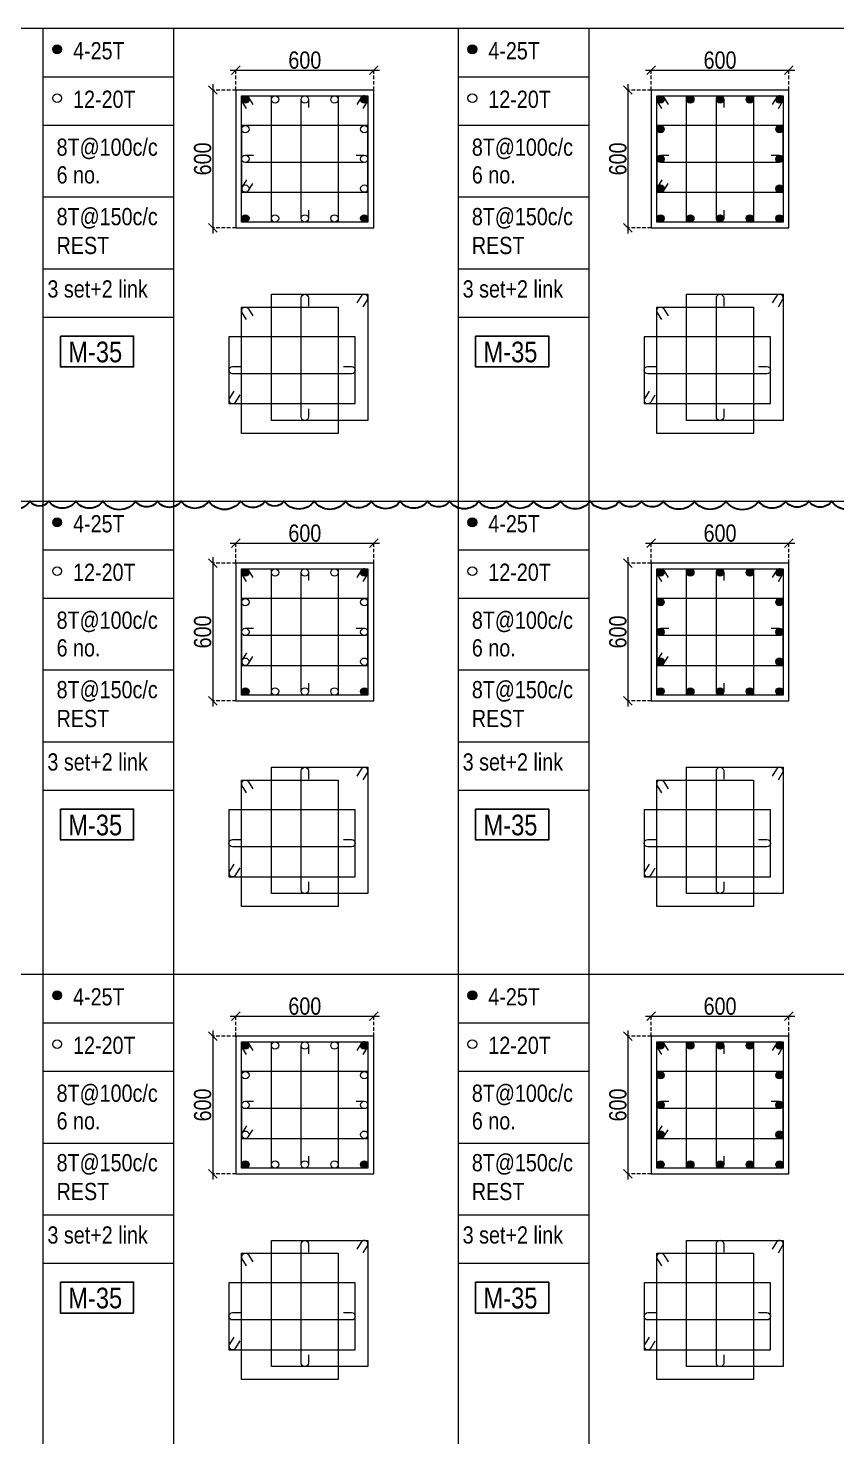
# Model space of a CAD drawing. Header units: millimetres. Extents: x 1112055 to 3390982, y -148532 to 766891.
# Drawn here: x 2182692 to 2196778, y 62093 to 86630 of the extents above; entities that cross this region are included whole.
import ezdxf
from ezdxf.enums import TextEntityAlignment as Align

# ---------------------------------------------------------------- set-up
doc = ezdxf.new("R2010")
doc.units = ezdxf.units.MM
doc.header["$PDMODE"] = 35
doc.header["$PDSIZE"] = -25
doc.linetypes.add('DASHED2', pattern=[0.375, 0.25, -0.125])
doc.linetypes.add('Hidden', pattern=[9.525, 6.35, -3.175])
for name, color, linetype, lineweight in [('B COL. SIZE DIM', 220, 'Continuous', 25), ('B COLSCH', 204, 'Continuous', 20), ('B COLUMN', 1, 'Hidden', 9), ('B STEEL', 34, 'Continuous', 15)]:
    doc.layers.add(name, color=color, linetype=linetype, lineweight=lineweight)
doc.layers.add('B TEXT', color=7, linetype='Continuous')
doc.styles.add('dim inside', font='romans.shx', dxfattribs={"width": 0.8, "height": 125})
doc.styles.add('SWINC', font='swissc.ttf')
doc.dimstyles.new('dim inside', dxfattribs={"dimtxt": 125, "dimasz": 100, "dimexe": 0, "dimexo": 0, "dimgap": 10, "dimtad": 0, "dimdec": 0, "dimzin": 0, "dimdsep": 46, "dimtxsty": 'dim inside', "dimblk": 'SMALL', "dimcen": 0.09, "dimadec": 0, "dimazin": 0, "dimtfac": 1, "dimtdec": 0, "dimtofl": 0, "dimtmove": 0, "dimatfit": 3, "dimfxl": 1, "dimtolj": 1, "dimtzin": 0, "dimarcsym": 2})

# ---------------------------------------------------------------- blocks, each defined once
blk = doc.blocks.new('_Oblique')
at = {"color": 0, "linetype": 'ByBlock', "lineweight": -2}
blk.add_line((-0.5, -0.5), (0.5, 0.5), dxfattribs=at)
blk = doc.blocks.new('*D3645')
at = {"layer": 'B COL. SIZE DIM', "color": 250, "lineweight": 9, "ltscale": 250, "transparency": 16777216}
blk.add_line((2186211, 69418), (2188811, 69418), dxfattribs=at)
at = {"layer": 'B COL. SIZE DIM', "color": 250, "linetype": 'DASHED2', "lineweight": 9, "ltscale": 250, "transparency": 16777216}
for p, q in [((2186311, 69073), (2186311, 69418)), ((2188711, 69073), (2188711, 69418))]:
    blk.add_line(p, q, dxfattribs=at)
at = {"layer": 'Defpoints', "color": 0, "transparency": 16777216}
for p in [(2188711, 69418), (2186311, 69073), (2188711, 69073)]:
    blk.add_point(p, dxfattribs=at)
at = {"layer": 'B COL. SIZE DIM', "color": 250, "lineweight": 9, "transparency": 16777216, "xscale": 150, "yscale": 150, "zscale": 150, "rotation": 180}
blk.add_blockref('_Oblique', (2186311, 69418), dxfattribs=at)
at = {"layer": 'B COL. SIZE DIM', "color": 250, "lineweight": 9, "transparency": 16777216, "xscale": 150, "yscale": 150, "zscale": 150}
blk.add_blockref('_Oblique', (2188711, 69418), dxfattribs=at)
at = {"layer": 'B COL. SIZE DIM', "color": 6, "transparency": 16777216, "insert": (2187511, 69593), "char_height": 300, "attachment_point": 5, "style": 'SWINC'}
blk.add_mtext('\\A1;600', dxfattribs=at)
blk = doc.blocks.new('*D3646')
at = {"layer": 'B COL. SIZE DIM', "color": 250, "lineweight": 9, "ltscale": 250, "transparency": 16777216}
blk.add_line((2185907, 69173), (2185907, 66573), dxfattribs=at)
at = {"layer": 'B COL. SIZE DIM', "color": 250, "linetype": 'DASHED2', "lineweight": 9, "ltscale": 250, "transparency": 16777216}
for p, q in [((2186311, 69073), (2185907, 69073)), ((2186311, 66673), (2185907, 66673))]:
    blk.add_line(p, q, dxfattribs=at)
at = {"layer": 'Defpoints', "color": 0, "transparency": 16777216}
for p in [(2186311, 69073), (2185907, 66673), (2186311, 66673)]:
    blk.add_point(p, dxfattribs=at)
at = {"layer": 'B COL. SIZE DIM', "color": 250, "lineweight": 9, "transparency": 16777216, "xscale": 150, "yscale": 150, "zscale": 150}
for p, rotation in [((2185907, 69073), 90), ((2185907, 66673), 270)]:
    blk.add_blockref('_Oblique', p, dxfattribs=dict(at, rotation=rotation))
at = {"layer": 'B COL. SIZE DIM', "color": 6, "transparency": 16777216, "insert": (2185732, 67873), "char_height": 300, "attachment_point": 5, "rotation": 90, "style": 'SWINC'}
blk.add_mtext('\\A1;600', dxfattribs=at)
blk = doc.blocks.new('*D3647')
at = {"layer": 'B COL. SIZE DIM', "color": 250, "lineweight": 9, "ltscale": 250, "transparency": 16777216}
blk.add_line((2186211, 77658), (2188811, 77658), dxfattribs=at)
at = {"layer": 'B COL. SIZE DIM', "color": 250, "linetype": 'DASHED2', "lineweight": 9, "ltscale": 250, "transparency": 16777216}
for p, q in [((2186311, 77313), (2186311, 77658)), ((2188711, 77313), (2188711, 77658))]:
    blk.add_line(p, q, dxfattribs=at)
at = {"layer": 'Defpoints', "color": 0, "transparency": 16777216}
for p in [(2188711, 77658), (2186311, 77313), (2188711, 77313)]:
    blk.add_point(p, dxfattribs=at)
at = {"layer": 'B COL. SIZE DIM', "color": 250, "lineweight": 9, "transparency": 16777216, "xscale": 150, "yscale": 150, "zscale": 150, "rotation": 180}
blk.add_blockref('_Oblique', (2186311, 77658), dxfattribs=at)
at = {"layer": 'B COL. SIZE DIM', "color": 250, "lineweight": 9, "transparency": 16777216, "xscale": 150, "yscale": 150, "zscale": 150}
blk.add_blockref('_Oblique', (2188711, 77658), dxfattribs=at)
at = {"layer": 'B COL. SIZE DIM', "color": 6, "transparency": 16777216, "insert": (2187511, 77833), "char_height": 300, "attachment_point": 5, "style": 'SWINC'}
blk.add_mtext('\\A1;600', dxfattribs=at)
blk = doc.blocks.new('*D3648')
at = {"layer": 'B COL. SIZE DIM', "color": 250, "lineweight": 9, "ltscale": 250, "transparency": 16777216}
blk.add_line((2185907, 77413), (2185907, 74813), dxfattribs=at)
at = {"layer": 'B COL. SIZE DIM', "color": 250, "linetype": 'DASHED2', "lineweight": 9, "ltscale": 250, "transparency": 16777216}
for p, q in [((2186311, 77313), (2185907, 77313)), ((2186311, 74913), (2185907, 74913))]:
    blk.add_line(p, q, dxfattribs=at)
at = {"layer": 'Defpoints', "color": 0, "transparency": 16777216}
for p in [(2186311, 77313), (2185907, 74913), (2186311, 74913)]:
    blk.add_point(p, dxfattribs=at)
at = {"layer": 'B COL. SIZE DIM', "color": 250, "lineweight": 9, "transparency": 16777216, "xscale": 150, "yscale": 150, "zscale": 150}
for p, rotation in [((2185907, 77313), 90), ((2185907, 74913), 270)]:
    blk.add_blockref('_Oblique', p, dxfattribs=dict(at, rotation=rotation))
at = {"layer": 'B COL. SIZE DIM', "color": 6, "transparency": 16777216, "insert": (2185732, 76113), "char_height": 300, "attachment_point": 5, "rotation": 90, "style": 'SWINC'}
blk.add_mtext('\\A1;600', dxfattribs=at)
blk = doc.blocks.new('*D3657')
at = {"layer": 'B COL. SIZE DIM', "color": 250, "lineweight": 9, "ltscale": 250, "transparency": 16777216}
blk.add_line((2193444, 69418), (2196044, 69418), dxfattribs=at)
at = {"layer": 'B COL. SIZE DIM', "color": 250, "linetype": 'DASHED2', "lineweight": 9, "ltscale": 250, "transparency": 16777216}
for p, q in [((2193544, 69073), (2193544, 69418)), ((2195944, 69073), (2195944, 69418))]:
    blk.add_line(p, q, dxfattribs=at)
at = {"layer": 'Defpoints', "color": 0, "transparency": 16777216}
for p in [(2195944, 69418), (2193544, 69073), (2195944, 69073)]:
    blk.add_point(p, dxfattribs=at)
at = {"layer": 'B COL. SIZE DIM', "color": 250, "lineweight": 9, "transparency": 16777216, "xscale": 150, "yscale": 150, "zscale": 150, "rotation": 180}
blk.add_blockref('_Oblique', (2193544, 69418), dxfattribs=at)
at = {"layer": 'B COL. SIZE DIM', "color": 250, "lineweight": 9, "transparency": 16777216, "xscale": 150, "yscale": 150, "zscale": 150}
blk.add_blockref('_Oblique', (2195944, 69418), dxfattribs=at)
at = {"layer": 'B COL. SIZE DIM', "color": 6, "transparency": 16777216, "insert": (2194744, 69593), "char_height": 300, "attachment_point": 5, "style": 'SWINC'}
blk.add_mtext('\\A1;600', dxfattribs=at)
blk = doc.blocks.new('*D3658')
at = {"layer": 'B COL. SIZE DIM', "color": 250, "lineweight": 9, "ltscale": 250, "transparency": 16777216}
blk.add_line((2193140, 69173), (2193140, 66573), dxfattribs=at)
at = {"layer": 'B COL. SIZE DIM', "color": 250, "linetype": 'DASHED2', "lineweight": 9, "ltscale": 250, "transparency": 16777216}
for p, q in [((2193544, 69073), (2193140, 69073)), ((2193544, 66673), (2193140, 66673))]:
    blk.add_line(p, q, dxfattribs=at)
at = {"layer": 'Defpoints', "color": 0, "transparency": 16777216}
for p in [(2193544, 69073), (2193140, 66673), (2193544, 66673)]:
    blk.add_point(p, dxfattribs=at)
at = {"layer": 'B COL. SIZE DIM', "color": 250, "lineweight": 9, "transparency": 16777216, "xscale": 150, "yscale": 150, "zscale": 150}
for p, rotation in [((2193140, 69073), 90), ((2193140, 66673), 270)]:
    blk.add_blockref('_Oblique', p, dxfattribs=dict(at, rotation=rotation))
at = {"layer": 'B COL. SIZE DIM', "color": 6, "transparency": 16777216, "insert": (2192965, 67873), "char_height": 300, "attachment_point": 5, "rotation": 90, "style": 'SWINC'}
blk.add_mtext('\\A1;600', dxfattribs=at)
blk = doc.blocks.new('*D3659')
at = {"layer": 'B COL. SIZE DIM', "color": 250, "lineweight": 9, "ltscale": 250, "transparency": 16777216}
blk.add_line((2193444, 77658), (2196044, 77658), dxfattribs=at)
at = {"layer": 'B COL. SIZE DIM', "color": 250, "linetype": 'DASHED2', "lineweight": 9, "ltscale": 250, "transparency": 16777216}
for p, q in [((2193544, 77313), (2193544, 77658)), ((2195944, 77313), (2195944, 77658))]:
    blk.add_line(p, q, dxfattribs=at)
at = {"layer": 'Defpoints', "color": 0, "transparency": 16777216}
for p in [(2195944, 77658), (2193544, 77313), (2195944, 77313)]:
    blk.add_point(p, dxfattribs=at)
at = {"layer": 'B COL. SIZE DIM', "color": 250, "lineweight": 9, "transparency": 16777216, "xscale": 150, "yscale": 150, "zscale": 150, "rotation": 180}
blk.add_blockref('_Oblique', (2193544, 77658), dxfattribs=at)
at = {"layer": 'B COL. SIZE DIM', "color": 250, "lineweight": 9, "transparency": 16777216, "xscale": 150, "yscale": 150, "zscale": 150}
blk.add_blockref('_Oblique', (2195944, 77658), dxfattribs=at)
at = {"layer": 'B COL. SIZE DIM', "color": 6, "transparency": 16777216, "insert": (2194744, 77833), "char_height": 300, "attachment_point": 5, "style": 'SWINC'}
blk.add_mtext('\\A1;600', dxfattribs=at)
blk = doc.blocks.new('*D3660')
at = {"layer": 'B COL. SIZE DIM', "color": 250, "lineweight": 9, "ltscale": 250, "transparency": 16777216}
blk.add_line((2193140, 77413), (2193140, 74813), dxfattribs=at)
at = {"layer": 'B COL. SIZE DIM', "color": 250, "linetype": 'DASHED2', "lineweight": 9, "ltscale": 250, "transparency": 16777216}
for p, q in [((2193544, 77313), (2193140, 77313)), ((2193544, 74913), (2193140, 74913))]:
    blk.add_line(p, q, dxfattribs=at)
at = {"layer": 'Defpoints', "color": 0, "transparency": 16777216}
for p in [(2193544, 77313), (2193140, 74913), (2193544, 74913)]:
    blk.add_point(p, dxfattribs=at)
at = {"layer": 'B COL. SIZE DIM', "color": 250, "lineweight": 9, "transparency": 16777216, "xscale": 150, "yscale": 150, "zscale": 150}
for p, rotation in [((2193140, 77313), 90), ((2193140, 74913), 270)]:
    blk.add_blockref('_Oblique', p, dxfattribs=dict(at, rotation=rotation))
at = {"layer": 'B COL. SIZE DIM', "color": 6, "transparency": 16777216, "insert": (2192965, 76113), "char_height": 300, "attachment_point": 5, "rotation": 90, "style": 'SWINC'}
blk.add_mtext('\\A1;600', dxfattribs=at)
blk = doc.blocks.new('*D3628')
at = {"layer": 'B COL. SIZE DIM', "color": 250, "lineweight": 9, "ltscale": 250, "transparency": 16777216}
blk.add_line((2186211, 85898), (2188811, 85898), dxfattribs=at)
at = {"layer": 'B COL. SIZE DIM', "color": 250, "linetype": 'DASHED2', "lineweight": 9, "ltscale": 250, "transparency": 16777216}
for p, q in [((2186311, 85553), (2186311, 85898)), ((2188711, 85553), (2188711, 85898))]:
    blk.add_line(p, q, dxfattribs=at)
at = {"layer": 'Defpoints', "color": 0, "transparency": 16777216}
for p in [(2188711, 85898), (2186311, 85553), (2188711, 85553)]:
    blk.add_point(p, dxfattribs=at)
at = {"layer": 'B COL. SIZE DIM', "color": 250, "lineweight": 9, "transparency": 16777216, "xscale": 150, "yscale": 150, "zscale": 150, "rotation": 180}
blk.add_blockref('_Oblique', (2186311, 85898), dxfattribs=at)
at = {"layer": 'B COL. SIZE DIM', "color": 250, "lineweight": 9, "transparency": 16777216, "xscale": 150, "yscale": 150, "zscale": 150}
blk.add_blockref('_Oblique', (2188711, 85898), dxfattribs=at)
at = {"layer": 'B COL. SIZE DIM', "color": 6, "transparency": 16777216, "insert": (2187511, 86073), "char_height": 300, "attachment_point": 5, "style": 'SWINC'}
blk.add_mtext('\\A1;600', dxfattribs=at)
blk = doc.blocks.new('*D3629')
at = {"layer": 'B COL. SIZE DIM', "color": 250, "lineweight": 9, "ltscale": 250, "transparency": 16777216}
blk.add_line((2185907, 85653), (2185907, 83053), dxfattribs=at)
at = {"layer": 'B COL. SIZE DIM', "color": 250, "linetype": 'DASHED2', "lineweight": 9, "ltscale": 250, "transparency": 16777216}
for p, q in [((2186311, 85553), (2185907, 85553)), ((2186311, 83153), (2185907, 83153))]:
    blk.add_line(p, q, dxfattribs=at)
at = {"layer": 'Defpoints', "color": 0, "transparency": 16777216}
for p in [(2186311, 85553), (2185907, 83153), (2186311, 83153)]:
    blk.add_point(p, dxfattribs=at)
at = {"layer": 'B COL. SIZE DIM', "color": 250, "lineweight": 9, "transparency": 16777216, "xscale": 150, "yscale": 150, "zscale": 150}
for p, rotation in [((2185907, 85553), 90), ((2185907, 83153), 270)]:
    blk.add_blockref('_Oblique', p, dxfattribs=dict(at, rotation=rotation))
at = {"layer": 'B COL. SIZE DIM', "color": 6, "transparency": 16777216, "insert": (2185732, 84353), "char_height": 300, "attachment_point": 5, "rotation": 90, "style": 'SWINC'}
blk.add_mtext('\\A1;600', dxfattribs=at)
blk = doc.blocks.new('*D3630')
at = {"layer": 'B COL. SIZE DIM', "color": 250, "lineweight": 9, "ltscale": 250, "transparency": 16777216}
blk.add_line((2193444, 85898), (2196044, 85898), dxfattribs=at)
at = {"layer": 'B COL. SIZE DIM', "color": 250, "linetype": 'DASHED2', "lineweight": 9, "ltscale": 250, "transparency": 16777216}
for p, q in [((2193544, 85553), (2193544, 85898)), ((2195944, 85553), (2195944, 85898))]:
    blk.add_line(p, q, dxfattribs=at)
at = {"layer": 'Defpoints', "color": 0, "transparency": 16777216}
for p in [(2195944, 85898), (2193544, 85553), (2195944, 85553)]:
    blk.add_point(p, dxfattribs=at)
at = {"layer": 'B COL. SIZE DIM', "color": 250, "lineweight": 9, "transparency": 16777216, "xscale": 150, "yscale": 150, "zscale": 150, "rotation": 180}
blk.add_blockref('_Oblique', (2193544, 85898), dxfattribs=at)
at = {"layer": 'B COL. SIZE DIM', "color": 250, "lineweight": 9, "transparency": 16777216, "xscale": 150, "yscale": 150, "zscale": 150}
blk.add_blockref('_Oblique', (2195944, 85898), dxfattribs=at)
at = {"layer": 'B COL. SIZE DIM', "color": 6, "transparency": 16777216, "insert": (2194744, 86073), "char_height": 300, "attachment_point": 5, "style": 'SWINC'}
blk.add_mtext('\\A1;600', dxfattribs=at)
blk = doc.blocks.new('*D3631')
at = {"layer": 'B COL. SIZE DIM', "color": 250, "lineweight": 9, "ltscale": 250, "transparency": 16777216}
blk.add_line((2193140, 85653), (2193140, 83053), dxfattribs=at)
at = {"layer": 'B COL. SIZE DIM', "color": 250, "linetype": 'DASHED2', "lineweight": 9, "ltscale": 250, "transparency": 16777216}
for p, q in [((2193544, 85553), (2193140, 85553)), ((2193544, 83153), (2193140, 83153))]:
    blk.add_line(p, q, dxfattribs=at)
at = {"layer": 'Defpoints', "color": 0, "transparency": 16777216}
for p in [(2193544, 85553), (2193140, 83153), (2193544, 83153)]:
    blk.add_point(p, dxfattribs=at)
at = {"layer": 'B COL. SIZE DIM', "color": 250, "lineweight": 9, "transparency": 16777216, "xscale": 150, "yscale": 150, "zscale": 150}
for p, rotation in [((2193140, 85553), 90), ((2193140, 83153), 270)]:
    blk.add_blockref('_Oblique', p, dxfattribs=dict(at, rotation=rotation))
at = {"layer": 'B COL. SIZE DIM', "color": 6, "transparency": 16777216, "insert": (2192965, 84353), "char_height": 300, "attachment_point": 5, "rotation": 90, "style": 'SWINC'}
blk.add_mtext('\\A1;600', dxfattribs=at)

msp = doc.modelspace()

# ---------------------------------------------------------------- hatches: boundary and pattern name
at = {"layer": 'B STEEL', "lineweight": 9, "ltscale": 0.5}
h = msp.add_hatch(color=34, dxfattribs=at)
edge = h.paths.add_edge_path()
edge.add_arc((2183195.3, 86262), 76.8, 0, 360)
h = msp.add_hatch(color=34, dxfattribs=at)
edge = h.paths.add_edge_path()
edge.add_arc((2190428.9, 86262), 76.8, 0, 360)
h = msp.add_hatch(color=34, dxfattribs=at)
edge = h.paths.add_edge_path()
edge.add_arc((2186474.5, 85388.8), 64, 0, 360)
h = msp.add_hatch(color=34, dxfattribs=at)
edge = h.paths.add_edge_path()
edge.add_arc((2188546.5, 85388.8), 64, 180, 540, ccw=False)
h = msp.add_hatch(color=34, dxfattribs=at)
edge = h.paths.add_edge_path()
edge.add_arc((2193708.1, 85388.8), 64, 0, 360)
h = msp.add_hatch(color=34, dxfattribs=at)
edge = h.paths.add_edge_path()
edge.add_arc((2194226.1, 85388.8), 64, 180, 540, ccw=False)
h = msp.add_hatch(color=34, dxfattribs=at)
edge = h.paths.add_edge_path()
edge.add_arc((2194744.1, 85388.8), 64, 180, 540, ccw=False)
h = msp.add_hatch(color=34, dxfattribs=at)
edge = h.paths.add_edge_path()
edge.add_arc((2195262, 85388.8), 64, 180, 540, ccw=False)
h = msp.add_hatch(color=34, dxfattribs=at)
edge = h.paths.add_edge_path()
edge.add_arc((2195780, 85388.8), 64, 180, 540, ccw=False)
h = msp.add_hatch(color=34, dxfattribs=at)
edge = h.paths.add_edge_path()
edge.add_arc((2193708.1, 84870.8), 64, 180, 540, ccw=False)
h = msp.add_hatch(color=34, dxfattribs=at)
edge = h.paths.add_edge_path()
edge.add_arc((2195780, 84870.8), 64, 180, 540, ccw=False)
h = msp.add_hatch(color=34, dxfattribs=at)
edge = h.paths.add_edge_path()
edge.add_arc((2193708.1, 84352.8), 64, 180, 540, ccw=False)
h = msp.add_hatch(color=34, dxfattribs=at)
edge = h.paths.add_edge_path()
edge.add_arc((2195780, 84352.8), 64, 180, 540, ccw=False)
h = msp.add_hatch(color=34, dxfattribs=at)
edge = h.paths.add_edge_path()
edge.add_arc((2193708.1, 83834.8), 64, 180, 540, ccw=False)
h = msp.add_hatch(color=34, dxfattribs=at)
edge = h.paths.add_edge_path()
edge.add_arc((2195780, 83834.8), 64, 180, 540, ccw=False)
h = msp.add_hatch(color=34, dxfattribs=at)
edge = h.paths.add_edge_path()
edge.add_arc((2186474.5, 83316.8), 64, 0, 360, ccw=False)
h = msp.add_hatch(color=34, dxfattribs=at)
edge = h.paths.add_edge_path()
edge.add_arc((2188546.5, 83316.8), 64, -180, 180)
h = msp.add_hatch(color=34, dxfattribs=at)
edge = h.paths.add_edge_path()
edge.add_arc((2193708.1, 83316.8), 64, 0, 360, ccw=False)
h = msp.add_hatch(color=34, dxfattribs=at)
edge = h.paths.add_edge_path()
edge.add_arc((2194226.1, 83316.8), 64, 180, 540, ccw=False)
h = msp.add_hatch(color=34, dxfattribs=at)
edge = h.paths.add_edge_path()
edge.add_arc((2194744.1, 83316.8), 64, 180, 540, ccw=False)
h = msp.add_hatch(color=34, dxfattribs=at)
edge = h.paths.add_edge_path()
edge.add_arc((2195262, 83316.8), 64, 180, 540, ccw=False)
h = msp.add_hatch(color=34, dxfattribs=at)
edge = h.paths.add_edge_path()
edge.add_arc((2195780, 83316.8), 64, -180, 180)
h = msp.add_hatch(color=34, dxfattribs=at)
edge = h.paths.add_edge_path()
edge.add_arc((2183195.3, 78022.1), 76.8, 0, 360)
h = msp.add_hatch(color=34, dxfattribs=at)
edge = h.paths.add_edge_path()
edge.add_arc((2190428.9, 78022.1), 76.8, 0, 360)
h = msp.add_hatch(color=34, dxfattribs=at)
edge = h.paths.add_edge_path()
edge.add_arc((2186474.5, 77148.9), 64, 0, 360)
h = msp.add_hatch(color=34, dxfattribs=at)
edge = h.paths.add_edge_path()
edge.add_arc((2188546.5, 77148.9), 64, 180, 540, ccw=False)
h = msp.add_hatch(color=34, dxfattribs=at)
edge = h.paths.add_edge_path()
edge.add_arc((2193708.1, 77148.9), 64, 0, 360)
h = msp.add_hatch(color=34, dxfattribs=at)
edge = h.paths.add_edge_path()
edge.add_arc((2194226.1, 77148.9), 64, 180, 540, ccw=False)
h = msp.add_hatch(color=34, dxfattribs=at)
edge = h.paths.add_edge_path()
edge.add_arc((2194744.1, 77148.9), 64, 180, 540, ccw=False)
h = msp.add_hatch(color=34, dxfattribs=at)
edge = h.paths.add_edge_path()
edge.add_arc((2195262, 77148.9), 64, 180, 540, ccw=False)
h = msp.add_hatch(color=34, dxfattribs=at)
edge = h.paths.add_edge_path()
edge.add_arc((2195780, 77148.9), 64, 180, 540, ccw=False)
h = msp.add_hatch(color=34, dxfattribs=at)
edge = h.paths.add_edge_path()
edge.add_arc((2193708.1, 76630.9), 64, 180, 540, ccw=False)
h = msp.add_hatch(color=34, dxfattribs=at)
edge = h.paths.add_edge_path()
edge.add_arc((2195780, 76630.9), 64, 180, 540, ccw=False)
h = msp.add_hatch(color=34, dxfattribs=at)
edge = h.paths.add_edge_path()
edge.add_arc((2193708.1, 76113), 64, 180, 540, ccw=False)
h = msp.add_hatch(color=34, dxfattribs=at)
edge = h.paths.add_edge_path()
edge.add_arc((2195780, 76113), 64, 180, 540, ccw=False)
h = msp.add_hatch(color=34, dxfattribs=at)
edge = h.paths.add_edge_path()
edge.add_arc((2193708.1, 75595), 64, 180, 540, ccw=False)
h = msp.add_hatch(color=34, dxfattribs=at)
edge = h.paths.add_edge_path()
edge.add_arc((2195780, 75595), 64, 180, 540, ccw=False)
h = msp.add_hatch(color=34, dxfattribs=at)
edge = h.paths.add_edge_path()
edge.add_arc((2186474.5, 75077), 64, 0, 360, ccw=False)
h = msp.add_hatch(color=34, dxfattribs=at)
edge = h.paths.add_edge_path()
edge.add_arc((2188546.5, 75077), 64, -180, 180)
h = msp.add_hatch(color=34, dxfattribs=at)
edge = h.paths.add_edge_path()
edge.add_arc((2193708.1, 75077), 64, 0, 360, ccw=False)
h = msp.add_hatch(color=34, dxfattribs=at)
edge = h.paths.add_edge_path()
edge.add_arc((2194226.1, 75077), 64, 180, 540, ccw=False)
h = msp.add_hatch(color=34, dxfattribs=at)
edge = h.paths.add_edge_path()
edge.add_arc((2194744.1, 75077), 64, 180, 540, ccw=False)
h = msp.add_hatch(color=34, dxfattribs=at)
edge = h.paths.add_edge_path()
edge.add_arc((2195262, 75077), 64, 180, 540, ccw=False)
h = msp.add_hatch(color=34, dxfattribs=at)
edge = h.paths.add_edge_path()
edge.add_arc((2195780, 75077), 64, -180, 180)
h = msp.add_hatch(color=34, dxfattribs=at)
edge = h.paths.add_edge_path()
edge.add_arc((2183195.3, 69782.3), 76.8, 0, 360)
h = msp.add_hatch(color=34, dxfattribs=at)
edge = h.paths.add_edge_path()
edge.add_arc((2190428.9, 69782.3), 76.8, 0, 360)
h = msp.add_hatch(color=34, dxfattribs=at)
edge = h.paths.add_edge_path()
edge.add_arc((2186474.5, 68909.1), 64, 0, 360)
h = msp.add_hatch(color=34, dxfattribs=at)
edge = h.paths.add_edge_path()
edge.add_arc((2188546.5, 68909.1), 64, 180, 540, ccw=False)
h = msp.add_hatch(color=34, dxfattribs=at)
edge = h.paths.add_edge_path()
edge.add_arc((2193708.1, 68909.1), 64, 0, 360)
h = msp.add_hatch(color=34, dxfattribs=at)
edge = h.paths.add_edge_path()
edge.add_arc((2194226.1, 68909.1), 64, 180, 540, ccw=False)
h = msp.add_hatch(color=34, dxfattribs=at)
edge = h.paths.add_edge_path()
edge.add_arc((2194744.1, 68909.1), 64, 180, 540, ccw=False)
h = msp.add_hatch(color=34, dxfattribs=at)
edge = h.paths.add_edge_path()
edge.add_arc((2195262, 68909.1), 64, 180, 540, ccw=False)
h = msp.add_hatch(color=34, dxfattribs=at)
edge = h.paths.add_edge_path()
edge.add_arc((2195780, 68909.1), 64, 180, 540, ccw=False)
h = msp.add_hatch(color=34, dxfattribs=at)
edge = h.paths.add_edge_path()
edge.add_arc((2193708.1, 68391.1), 64, 180, 540, ccw=False)
h = msp.add_hatch(color=34, dxfattribs=at)
edge = h.paths.add_edge_path()
edge.add_arc((2195780, 68391.1), 64, 180, 540, ccw=False)
h = msp.add_hatch(color=34, dxfattribs=at)
edge = h.paths.add_edge_path()
edge.add_arc((2193708.1, 67873.1), 64, 180, 540, ccw=False)
h = msp.add_hatch(color=34, dxfattribs=at)
edge = h.paths.add_edge_path()
edge.add_arc((2195780, 67873.1), 64, 180, 540, ccw=False)
h = msp.add_hatch(color=34, dxfattribs=at)
edge = h.paths.add_edge_path()
edge.add_arc((2193708.1, 67355.1), 64, 180, 540, ccw=False)
h = msp.add_hatch(color=34, dxfattribs=at)
edge = h.paths.add_edge_path()
edge.add_arc((2195780, 67355.1), 64, 180, 540, ccw=False)
h = msp.add_hatch(color=34, dxfattribs=at)
edge = h.paths.add_edge_path()
edge.add_arc((2186474.5, 66837.1), 64, 0, 360, ccw=False)
h = msp.add_hatch(color=34, dxfattribs=at)
edge = h.paths.add_edge_path()
edge.add_arc((2188546.5, 66837.1), 64, -180, 180)
h = msp.add_hatch(color=34, dxfattribs=at)
edge = h.paths.add_edge_path()
edge.add_arc((2193708.1, 66837.1), 64, 0, 360, ccw=False)
h = msp.add_hatch(color=34, dxfattribs=at)
edge = h.paths.add_edge_path()
edge.add_arc((2194226.1, 66837.1), 64, 180, 540, ccw=False)
h = msp.add_hatch(color=34, dxfattribs=at)
edge = h.paths.add_edge_path()
edge.add_arc((2194744.1, 66837.1), 64, 180, 540, ccw=False)
h = msp.add_hatch(color=34, dxfattribs=at)
edge = h.paths.add_edge_path()
edge.add_arc((2195262, 66837.1), 64, 180, 540, ccw=False)
h = msp.add_hatch(color=34, dxfattribs=at)
edge = h.paths.add_edge_path()
edge.add_arc((2195780, 66837.1), 64, -180, 180)

# ---------------------------------------------------------------- linework, layer by layer
at = {"color": 2, "lineweight": 30}
msp.add_lwpolyline([(2197264.8, 78390.4, -0.5205671), (2196687.5, 78390.4, -0.5205671), (2196289.8, 78390.4, -0.5205671), (2195885.7, 78390.4, -0.5205671), (2195417.3, 78390.4, -0.5205671), (2194846.2, 78390.4, -0.5205671), (2194298.7, 78390.4, -0.5205671), (2193757, 78390.4, -0.5205671), (2193373.8, 78390.4, -0.5205671), (2192988.6, 78390.4, -0.5205671), (2192480.1, 78390.4, -0.5205671), (2191963.5, 78390.4, -0.5205671), (2191496.9, 78390.4, -0.5205671), (2191019.7, 78390.4, -0.5205671), (2190543.2, 78390.4, -0.5205671), (2190033.3, 78390.4, -0.5205671), (2189647.9, 78390.4, -0.5205671), (2189173.4, 78390.4, -0.5205671), (2188668.6, 78390.4, -0.5205671), (2188220.4, 78390.4, -0.5205671), (2187675, 78390.4, -0.5205671), (2187146.5, 78390.4, -0.5205671), (2186821, 78390.4, -0.5205671), (2186392.6, 78390.4, -0.5205671), (2185836.3, 78390.4, -0.5205671), (2185356.3, 78390.4, -0.5205671), (2184945.8, 78390.4, -0.5205671), (2184562.8, 78390.4, -0.5205671), (2183993, 78390.4, -0.5205671), (2183522.9, 78390.4, -0.5205671), (2183051, 78390.4, -0.5205671), (2182724.7, 78390.4, -0.5205671), (2182146.4, 78390.4, -0.5205671)], format="xyb", dxfattribs=at)
at = {"layer": 'B COLSCH', "color": 250, "lineweight": 0}
for p, q in [((2079293.2, 86630.3), (2221391.2, 86630.3)), ((2182949.1, 86630.3), (2182949.1, 28951.4)), ((2185223.4, 86630.3), (2185223.4, 21698.7)), ((2190182.6, 86630.3), (2190182.6, 28951.4)), ((2192457, 86630.3), (2192457, 21698.7)), ((2182949.1, 85785.3), (2185223.4, 85785.3)), ((2190182.6, 85785.3), (2192457, 85785.3)), ((2182949.1, 84940.3), (2185223.4, 84940.3)), ((2190182.6, 84940.3), (2192457, 84940.3)), ((2182949.1, 83690.5), (2185223.4, 83690.5)), ((2190182.6, 83690.5), (2192457, 83690.5)), ((2182949.1, 82440.7), (2185223.4, 82440.7)), ((2190182.6, 82440.7), (2192457, 82440.7)), ((2182949.1, 81595.7), (2185223.4, 81595.7)), ((2190182.6, 81595.7), (2192457, 81595.7)), ((2079293.2, 78390.4), (2221391.2, 78390.4)), ((2182949.1, 77545.4), (2185223.4, 77545.4)), ((2190182.6, 77545.4), (2192457, 77545.4)), ((2182949.1, 76700.4), (2185223.4, 76700.4)), ((2190182.6, 76700.4), (2192457, 76700.4)), ((2182949.1, 75450.7), (2185223.4, 75450.7)), ((2190182.6, 75450.7), (2192457, 75450.7)), ((2182949.1, 74200.9), (2185223.4, 74200.9)), ((2190182.6, 74200.9), (2192457, 74200.9)), ((2182949.1, 73355.9), (2185223.4, 73355.9)), ((2190182.6, 73355.9), (2192457, 73355.9)), ((2079293.2, 70150.6), (2221391.2, 70150.6)), ((2182949.1, 69305.6), (2185223.4, 69305.6)), ((2190182.6, 69305.6), (2192457, 69305.6)), ((2182949.1, 68460.6), (2185223.4, 68460.6)), ((2190182.6, 68460.6), (2192457, 68460.6)), ((2182949.1, 67210.8), (2185223.4, 67210.8)), ((2190182.6, 67210.8), (2192457, 67210.8)), ((2182949.1, 65961), (2185223.4, 65961)), ((2190182.6, 65961), (2192457, 65961)), ((2182949.1, 65116.1), (2185223.4, 65116.1)), ((2190182.6, 65116.1), (2192457, 65116.1))]:
    msp.add_line(p, q, dxfattribs=at)
at = {"layer": 'B COLUMN', "color": 1, "linetype": 'ByBlock', "lineweight": 20}
for points in [[(2186310.5, 83152.8), (2188710.5, 83152.8), (2188710.5, 85552.8), (2186310.5, 85552.8)], [(2193544.1, 83152.8), (2195944.1, 83152.8), (2195944.1, 85552.8), (2193544.1, 85552.8)], [(2186310.5, 74913), (2188710.5, 74913), (2188710.5, 77313), (2186310.5, 77313)], [(2193544.1, 74913), (2195944.1, 74913), (2195944.1, 77313), (2193544.1, 77313)], [(2186310.5, 66673.1), (2188710.5, 66673.1), (2188710.5, 69073.1), (2186310.5, 69073.1)], [(2193544.1, 66673.1), (2195944.1, 66673.1), (2195944.1, 69073.1), (2193544.1, 69073.1)]]:
    msp.add_lwpolyline(points, close=True, dxfattribs=at)
at = {"layer": 'B STEEL', "color": 34, "lineweight": 9, "ltscale": 0.5}
for points in [[(2186494.8, 85233.7), (2186420, 85355.2, -1), (2186529.1, 85422.3), (2186603.8, 85300.9)], [(2187574.5, 83459.5), (2187574.5, 83316.8, -1), (2187446.5, 83316.8), (2187446.5, 85388.8, -1), (2187574.5, 85388.8), (2187574.5, 85246.1)], [(2188526.2, 85233.7), (2188601, 85355.2, 1), (2188492, 85422.3), (2188417.2, 85300.9)], [(2193728.3, 85233.7), (2193653.6, 85355.2, -1), (2193762.6, 85422.3), (2193837.4, 85300.9)], [(2194808.1, 83459.5), (2194808.1, 83316.8, -1), (2194680, 83316.8), (2194680, 85388.8, -1), (2194808.1, 85388.8), (2194808.1, 85246.1)], [(2195759.8, 85233.7), (2195834.6, 85355.2, 1), (2195725.5, 85422.3), (2195650.8, 85300.9)], [(2188403.8, 84416.8), (2188546.5, 84416.8, -1), (2188546.5, 84288.8), (2186474.5, 84288.8, -1), (2186474.5, 84416.8), (2186617.2, 84416.8)], [(2195637.4, 84416.8), (2195780, 84416.8, -1), (2195780, 84288.8), (2193708.1, 84288.8, -1), (2193708.1, 84416.8), (2193850.7, 84416.8)], [(2186494.8, 83989.8), (2186420, 83868.4, 1), (2186529.1, 83801.3), (2186603.8, 83922.7)], [(2193728.3, 83989.8), (2193653.6, 83868.4, 1), (2193762.6, 83801.3), (2193837.4, 83922.7)], [(2187574.5, 80001.7), (2187574.5, 79859, -1), (2187446.5, 79859), (2187446.5, 81931, -1), (2187574.5, 81931), (2187574.5, 81788.4)], [(2188526.2, 81776), (2188601, 81897.4, 1), (2188492, 81964.6), (2188417.2, 81843.1)], [(2194808.1, 80001.7), (2194808.1, 79859, -1), (2194680, 79859), (2194680, 81931, -1), (2194808.1, 81931), (2194808.1, 81788.4)], [(2195759.8, 81776), (2195834.6, 81897.4, 1), (2195725.5, 81964.6), (2195650.8, 81843.1)], [(2186494.8, 81552.9), (2186420, 81674.4, -1), (2186529.1, 81741.5), (2186603.8, 81620)], [(2193728.3, 81552.9), (2193653.6, 81674.4, -1), (2193762.6, 81741.5), (2193837.4, 81620)], [(2188182.6, 80736), (2188325.2, 80736, -1), (2188325.2, 80607.9), (2186253.3, 80607.9, -1), (2186253.3, 80736), (2186395.9, 80736)], [(2195416.1, 80736), (2195558.8, 80736, -1), (2195558.8, 80607.9), (2193486.8, 80607.9, -1), (2193486.8, 80736), (2193629.4, 80736)], [(2186273.5, 80309), (2186198.7, 80187.5, 1), (2186307.8, 80120.4), (2186382.5, 80241.9)], [(2193507, 80309), (2193432.3, 80187.5, 1), (2193541.3, 80120.4), (2193616.1, 80241.9)], [(2186494.8, 76993.9), (2186420, 77115.4, -1), (2186529.1, 77182.5), (2186603.8, 77061)], [(2187574.5, 75219.6), (2187574.5, 75077, -1), (2187446.5, 75077), (2187446.5, 77148.9, -1), (2187574.5, 77148.9), (2187574.5, 77006.3)], [(2188526.2, 76993.9), (2188601, 77115.4, 1), (2188492, 77182.5), (2188417.2, 77061)], [(2193728.3, 76993.9), (2193653.6, 77115.4, -1), (2193762.6, 77182.5), (2193837.4, 77061)], [(2194808.1, 75219.6), (2194808.1, 75077, -1), (2194680, 75077), (2194680, 77148.9, -1), (2194808.1, 77148.9), (2194808.1, 77006.3)], [(2195759.8, 76993.9), (2195834.6, 77115.4, 1), (2195725.5, 77182.5), (2195650.8, 77061)], [(2188403.8, 76177), (2188546.5, 76177, -1), (2188546.5, 76048.9), (2186474.5, 76048.9, -1), (2186474.5, 76177), (2186617.2, 76177)], [(2195637.4, 76177), (2195780, 76177, -1), (2195780, 76048.9), (2193708.1, 76048.9, -1), (2193708.1, 76177), (2193850.7, 76177)], [(2186494.8, 75750), (2186420, 75628.5, 1), (2186529.1, 75561.4), (2186603.8, 75682.9)], [(2193728.3, 75750), (2193653.6, 75628.5, 1), (2193762.6, 75561.4), (2193837.4, 75682.9)], [(2187574.5, 71761.8), (2187574.5, 71619.2, -1), (2187446.5, 71619.2), (2187446.5, 73691.2, -1), (2187574.5, 73691.2), (2187574.5, 73548.5)], [(2188526.2, 73536.1), (2188601, 73657.6, 1), (2188492, 73724.7), (2188417.2, 73603.2)], [(2194808.1, 71761.8), (2194808.1, 71619.2, -1), (2194680, 71619.2), (2194680, 73691.2, -1), (2194808.1, 73691.2), (2194808.1, 73548.5)], [(2195759.8, 73536.1), (2195834.6, 73657.6, 1), (2195725.5, 73724.7), (2195650.8, 73603.2)], [(2186494.8, 73313), (2186420, 73434.5, -1), (2186529.1, 73501.6), (2186603.8, 73380.2)], [(2193728.3, 73313), (2193653.6, 73434.5, -1), (2193762.6, 73501.6), (2193837.4, 73380.2)], [(2188182.6, 72496.1), (2188325.2, 72496.1, -1), (2188325.2, 72368.1), (2186253.3, 72368.1, -1), (2186253.3, 72496.1), (2186395.9, 72496.1)], [(2195416.1, 72496.1), (2195558.8, 72496.1, -1), (2195558.8, 72368.1), (2193486.8, 72368.1, -1), (2193486.8, 72496.1), (2193629.4, 72496.1)], [(2186273.5, 72069.1), (2186198.7, 71947.7, 1), (2186307.8, 71880.6), (2186382.5, 72002)], [(2193507, 72069.1), (2193432.3, 71947.7, 1), (2193541.3, 71880.6), (2193616.1, 72002)], [(2186494.8, 68754.1), (2186420, 68875.5, -1), (2186529.1, 68942.6), (2186603.8, 68821.2)], [(2187574.5, 66979.8), (2187574.5, 66837.1, -1), (2187446.5, 66837.1), (2187446.5, 68909.1, -1), (2187574.5, 68909.1), (2187574.5, 68766.4)], [(2188526.2, 68754.1), (2188601, 68875.5, 1), (2188492, 68942.6), (2188417.2, 68821.2)], [(2193728.3, 68754.1), (2193653.6, 68875.5, -1), (2193762.6, 68942.6), (2193837.4, 68821.2)], [(2194808.1, 66979.8), (2194808.1, 66837.1, -1), (2194680, 66837.1), (2194680, 68909.1, -1), (2194808.1, 68909.1), (2194808.1, 68766.4)], [(2195759.8, 68754.1), (2195834.6, 68875.5, 1), (2195725.5, 68942.6), (2195650.8, 68821.2)], [(2188403.8, 67937.1), (2188546.5, 67937.1, -1), (2188546.5, 67809.1), (2186474.5, 67809.1, -1), (2186474.5, 67937.1), (2186617.2, 67937.1)], [(2195637.4, 67937.1), (2195780, 67937.1, -1), (2195780, 67809.1), (2193708.1, 67809.1, -1), (2193708.1, 67937.1), (2193850.7, 67937.1)], [(2186494.8, 67510.2), (2186420, 67388.7, 1), (2186529.1, 67321.6), (2186603.8, 67443)], [(2193728.3, 67510.2), (2193653.6, 67388.7, 1), (2193762.6, 67321.6), (2193837.4, 67443)], [(2186494.8, 65073.2), (2186420, 65194.7, -1), (2186529.1, 65261.8), (2186603.8, 65140.3)], [(2187574.5, 63522), (2187574.5, 63379.4, -1), (2187446.5, 63379.4), (2187446.5, 65451.3, -1), (2187574.5, 65451.3), (2187574.5, 65308.7)], [(2188526.2, 65296.3), (2188601, 65417.8, 1), (2188492, 65484.9), (2188417.2, 65363.4)], [(2193728.3, 65073.2), (2193653.6, 65194.7, -1), (2193762.6, 65261.8), (2193837.4, 65140.3)], [(2194808.1, 63522), (2194808.1, 63379.4, -1), (2194680, 63379.4), (2194680, 65451.3, -1), (2194808.1, 65451.3), (2194808.1, 65308.7)], [(2195759.8, 65296.3), (2195834.6, 65417.8, 1), (2195725.5, 65484.9), (2195650.8, 65363.4)], [(2188182.6, 64256.3), (2188325.2, 64256.3, -1), (2188325.2, 64128.2), (2186253.3, 64128.2, -1), (2186253.3, 64256.3), (2186395.9, 64256.3)], [(2195416.1, 64256.3), (2195558.8, 64256.3, -1), (2195558.8, 64128.2), (2193486.8, 64128.2, -1), (2193486.8, 64256.3), (2193629.4, 64256.3)], [(2186273.5, 63829.3), (2186198.7, 63707.8, 1), (2186307.8, 63640.7), (2186382.5, 63762.2)], [(2193507, 63829.3), (2193432.3, 63707.8, 1), (2193541.3, 63640.7), (2193616.1, 63762.2)]]:
    msp.add_lwpolyline(points, format="xyb", dxfattribs=at)
for points in [[(2188092.5, 85452.8), (2188092.5, 83252.8), (2186410.5, 83252.8), (2186410.5, 85452.8)], [(2188610.5, 85452.8), (2188610.5, 83252.8), (2186928.5, 83252.8), (2186928.5, 85452.8)], [(2195326.1, 85452.8), (2195326.1, 83252.8), (2193644.1, 83252.8), (2193644.1, 85452.8)], [(2195844.1, 85452.8), (2195844.1, 83252.8), (2194162, 83252.8), (2194162, 85452.8)], [(2186410.5, 83770.8), (2188610.5, 83770.8), (2188610.5, 84934.8), (2186410.5, 84934.8)], [(2193644.1, 83770.8), (2195844.1, 83770.8), (2195844.1, 84934.8), (2193644.1, 84934.8)], [(2188610.5, 81995), (2188610.5, 79795), (2186928.5, 79795), (2186928.5, 81995)], [(2195844.1, 81995), (2195844.1, 79795), (2194162, 79795), (2194162, 81995)], [(2188092.5, 81771.9), (2188092.5, 79571.9), (2186410.5, 79571.9), (2186410.5, 81771.9)], [(2195326.1, 81771.9), (2195326.1, 79571.9), (2193644.1, 79571.9), (2193644.1, 81771.9)], [(2186189.2, 80089.9), (2188389.2, 80089.9), (2188389.2, 81254), (2186189.2, 81254)], [(2193422.8, 80089.9), (2195622.8, 80089.9), (2195622.8, 81254), (2193422.8, 81254)], [(2188092.5, 77213), (2188092.5, 75013), (2186410.5, 75013), (2186410.5, 77213)], [(2188610.5, 77213), (2188610.5, 75013), (2186928.5, 75013), (2186928.5, 77213)], [(2195326.1, 77213), (2195326.1, 75013), (2193644.1, 75013), (2193644.1, 77213)], [(2195844.1, 77213), (2195844.1, 75013), (2194162, 75013), (2194162, 77213)], [(2186410.5, 75530.9), (2188610.5, 75530.9), (2188610.5, 76695), (2186410.5, 76695)], [(2193644.1, 75530.9), (2195844.1, 75530.9), (2195844.1, 76695), (2193644.1, 76695)], [(2188610.5, 73755.2), (2188610.5, 71555.2), (2186928.5, 71555.2), (2186928.5, 73755.2)], [(2195844.1, 73755.2), (2195844.1, 71555.2), (2194162, 71555.2), (2194162, 73755.2)], [(2188092.5, 73532.1), (2188092.5, 71332.1), (2186410.5, 71332.1), (2186410.5, 73532.1)], [(2195326.1, 73532.1), (2195326.1, 71332.1), (2193644.1, 71332.1), (2193644.1, 73532.1)], [(2186189.2, 71850.1), (2188389.2, 71850.1), (2188389.2, 73014.1), (2186189.2, 73014.1)], [(2193422.8, 71850.1), (2195622.8, 71850.1), (2195622.8, 73014.1), (2193422.8, 73014.1)], [(2188092.5, 68973.1), (2188092.5, 66773.1), (2186410.5, 66773.1), (2186410.5, 68973.1)], [(2188610.5, 68973.1), (2188610.5, 66773.1), (2186928.5, 66773.1), (2186928.5, 68973.1)], [(2195326.1, 68973.1), (2195326.1, 66773.1), (2193644.1, 66773.1), (2193644.1, 68973.1)], [(2195844.1, 68973.1), (2195844.1, 66773.1), (2194162, 66773.1), (2194162, 68973.1)], [(2186410.5, 67291.1), (2188610.5, 67291.1), (2188610.5, 68455.1), (2186410.5, 68455.1)], [(2193644.1, 67291.1), (2195844.1, 67291.1), (2195844.1, 68455.1), (2193644.1, 68455.1)], [(2188092.5, 65292.3), (2188092.5, 63092.3), (2186410.5, 63092.3), (2186410.5, 65292.3)], [(2188610.5, 65515.3), (2188610.5, 63315.3), (2186928.5, 63315.3), (2186928.5, 65515.3)], [(2195326.1, 65292.3), (2195326.1, 63092.3), (2193644.1, 63092.3), (2193644.1, 65292.3)], [(2195844.1, 65515.3), (2195844.1, 63315.3), (2194162, 63315.3), (2194162, 65515.3)], [(2186189.2, 63610.2), (2188389.2, 63610.2), (2188389.2, 64774.3), (2186189.2, 64774.3)], [(2193422.8, 63610.2), (2195622.8, 63610.2), (2195622.8, 64774.3), (2193422.8, 64774.3)]]:
    msp.add_lwpolyline(points, close=True, dxfattribs=at)
for centre, radius in [((2183195.3, 86262), 76.8), ((2190428.9, 86262), 76.8), ((2183195.3, 85411.7), 76.8), ((2186474.5, 85388.8), 64), ((2186992.5, 85388.8), 64), ((2187510.5, 85388.8), 64), ((2188028.5, 85388.8), 64), ((2188546.5, 85388.8), 64), ((2190428.9, 85411.7), 76.8), ((2193708.1, 85388.8), 64), ((2194226.1, 85388.8), 64), ((2194744.1, 85388.8), 64), ((2195262, 85388.8), 64), ((2195780, 85388.8), 64), ((2186474.5, 84870.8), 64), ((2188546.5, 84870.8), 64), ((2193708.1, 84870.8), 64), ((2195780, 84870.8), 64), ((2186474.5, 84352.8), 64), ((2188546.5, 84352.8), 64), ((2193708.1, 84352.8), 64), ((2195780, 84352.8), 64), ((2186474.5, 83834.8), 64), ((2188546.5, 83834.8), 64), ((2193708.1, 83834.8), 64), ((2195780, 83834.8), 64), ((2186474.5, 83316.8), 64), ((2186992.5, 83316.8), 64), ((2187510.5, 83316.8), 64), ((2188028.5, 83316.8), 64), ((2188546.5, 83316.8), 64), ((2193708.1, 83316.8), 64), ((2194226.1, 83316.8), 64), ((2194744.1, 83316.8), 64), ((2195262, 83316.8), 64), ((2195780, 83316.8), 64), ((2183195.3, 78022.1), 76.8), ((2190428.9, 78022.1), 76.8), ((2183195.3, 77171.8), 76.8), ((2186474.5, 77148.9), 64), ((2186992.5, 77148.9), 64), ((2187510.5, 77148.9), 64), ((2188028.5, 77148.9), 64), ((2188546.5, 77148.9), 64), ((2190428.9, 77171.8), 76.8), ((2193708.1, 77148.9), 64), ((2194226.1, 77148.9), 64), ((2194744.1, 77148.9), 64), ((2195262, 77148.9), 64), ((2195780, 77148.9), 64), ((2186474.5, 76630.9), 64), ((2188546.5, 76630.9), 64), ((2193708.1, 76630.9), 64), ((2195780, 76630.9), 64), ((2186474.5, 76113), 64), ((2188546.5, 76113), 64), ((2193708.1, 76113), 64), ((2195780, 76113), 64), ((2186474.5, 75595), 64), ((2188546.5, 75595), 64), ((2193708.1, 75595), 64), ((2195780, 75595), 64), ((2186474.5, 75077), 64), ((2186992.5, 75077), 64), ((2187510.5, 75077), 64), ((2188028.5, 75077), 64), ((2188546.5, 75077), 64), ((2193708.1, 75077), 64), ((2194226.1, 75077), 64), ((2194744.1, 75077), 64), ((2195262, 75077), 64), ((2195780, 75077), 64), ((2183195.3, 69782.3), 76.8), ((2190428.9, 69782.3), 76.8), ((2183195.3, 68932), 76.8), ((2186474.5, 68909.1), 64), ((2186992.5, 68909.1), 64), ((2187510.5, 68909.1), 64), ((2188028.5, 68909.1), 64), ((2188546.5, 68909.1), 64), ((2190428.9, 68932), 76.8), ((2193708.1, 68909.1), 64), ((2194226.1, 68909.1), 64), ((2194744.1, 68909.1), 64), ((2195262, 68909.1), 64), ((2195780, 68909.1), 64), ((2186474.5, 68391.1), 64), ((2188546.5, 68391.1), 64), ((2193708.1, 68391.1), 64), ((2195780, 68391.1), 64), ((2186474.5, 67873.1), 64), ((2188546.5, 67873.1), 64), ((2193708.1, 67873.1), 64), ((2195780, 67873.1), 64), ((2186474.5, 67355.1), 64), ((2188546.5, 67355.1), 64), ((2193708.1, 67355.1), 64), ((2195780, 67355.1), 64), ((2186474.5, 66837.1), 64), ((2186992.5, 66837.1), 64), ((2187510.5, 66837.1), 64), ((2188028.5, 66837.1), 64), ((2188546.5, 66837.1), 64), ((2193708.1, 66837.1), 64), ((2194226.1, 66837.1), 64), ((2194744.1, 66837.1), 64), ((2195262, 66837.1), 64), ((2195780, 66837.1), 64)]:
    msp.add_circle(centre, radius, dxfattribs=at)
at = {"layer": 'B TEXT', "color": 1}
for points in [[(2183252.7, 81266.7), (2184527.3, 81266.7), (2184527.3, 80728.7), (2183252.7, 80728.7)], [(2190486.3, 81266.7), (2191760.9, 81266.7), (2191760.9, 80728.7), (2190486.3, 80728.7)], [(2183252.7, 73026.9), (2184527.3, 73026.9), (2184527.3, 72488.9), (2183252.7, 72488.9)], [(2190486.3, 73026.9), (2191760.9, 73026.9), (2191760.9, 72488.9), (2190486.3, 72488.9)], [(2183252.7, 64787), (2184527.3, 64787), (2184527.3, 64249), (2183252.7, 64249)], [(2190486.3, 64787), (2191760.9, 64787), (2191760.9, 64249), (2190486.3, 64249)]]:
    msp.add_lwpolyline(points, close=True, dxfattribs=at)

# ---------------------------------------------------------------- texts
at = {"layer": 'B TEXT', "style": 'SWINC'}
for s, p in [('4-25T', (2183473.8, 86087.4)), ('4-25T', (2190707.4, 86087.4)), ('12-20T', (2183473.8, 85242.4)), ('12-20T', (2190707.4, 85242.4)), ('8T@100c/c', (2183186.9, 84407.6)), ('8T@100c/c', (2190420.5, 84407.6)), ('6 no.', (2183186.9, 83925.8)), ('6 no.', (2190420.5, 83925.8)), ('8T@150c/c', (2183186.9, 83197.7)), ('8T@150c/c', (2190420.5, 83197.7)), ('REST', (2183186.9, 82695.3)), ('REST', (2190420.5, 82695.3)), ('3 set+2 link', (2183027.3, 81938.2)), ('3 set+2 link', (2190260.8, 81938.2)), ('4-25T', (2183473.8, 77847.6)), ('4-25T', (2190707.4, 77847.6)), ('12-20T', (2183473.8, 77002.6)), ('12-20T', (2190707.4, 77002.6)), ('8T@100c/c', (2183186.9, 76167.7)), ('8T@100c/c', (2190420.5, 76167.7)), ('6 no.', (2183186.9, 75685.9)), ('6 no.', (2190420.5, 75685.9)), ('8T@150c/c', (2183186.9, 74957.8)), ('8T@150c/c', (2190420.5, 74957.8)), ('REST', (2183186.9, 74455.4)), ('REST', (2190420.5, 74455.4)), ('3 set+2 link', (2183027.3, 73698.4)), ('3 set+2 link', (2190260.8, 73698.4)), ('4-25T', (2183473.8, 69607.7)), ('4-25T', (2190707.4, 69607.7)), ('12-20T', (2183473.8, 68762.7)), ('12-20T', (2190707.4, 68762.7)), ('8T@100c/c', (2183186.9, 67927.9)), ('8T@100c/c', (2190420.5, 67927.9)), ('6 no.', (2183186.9, 67446.1)), ('6 no.', (2190420.5, 67446.1)), ('8T@150c/c', (2183186.9, 66718)), ('8T@150c/c', (2190420.5, 66718)), ('REST', (2183186.9, 66215.6)), ('REST', (2190420.5, 66215.6)), ('3 set+2 link', (2183027.3, 65458.6)), ('3 set+2 link', (2190260.8, 65458.6))]:
    msp.add_text(s, height=300, dxfattribs=at).set_placement(p)
at = {"layer": 'B TEXT', "color": 1, "style": 'SWINC'}
for p in [(2183390.1, 80702.2), (2190623.6, 80702.2), (2183390.1, 72462.3), (2190623.6, 72462.3), (2183390.1, 64222.5), (2190623.6, 64222.5)]:
    msp.add_text('M-35', height=360, dxfattribs=at).set_placement(p, align=Align.BOTTOM_LEFT)

# ---------------------------------------------------------------- dimensions: what is measured, and where the dimension line sits
at = {"layer": 'B COL. SIZE DIM', "color": 250, "ltscale": 250}
for base, p1, p2, picture, middle in [((2188710.5, 85897.7), (2186310.5, 85552.8), (2188710.5, 85552.8), '*D3628', (2187510.5, 86072.7)), ((2195944.1, 85897.7), (2193544.1, 85552.8), (2195944.1, 85552.8), '*D3630', (2194744.1, 86072.7)), ((2188710.5, 77657.9), (2186310.5, 77313), (2188710.5, 77313), '*D3647', (2187510.5, 77832.9)), ((2195944.1, 77657.9), (2193544.1, 77313), (2195944.1, 77313), '*D3659', (2194744.1, 77832.9)), ((2188710.5, 69418.1), (2186310.5, 69073.1), (2188710.5, 69073.1), '*D3645', (2187510.5, 69593.1)), ((2195944.1, 69418.1), (2193544.1, 69073.1), (2195944.1, 69073.1), '*D3657', (2194744.1, 69593.1))]:
    dim = msp.add_linear_dim(base=base, p1=p1, p2=p2, dimstyle='dim inside', override={"dimtxt": 300, "dimasz": 150, "dimgap": 25, "dimtad": 3, "dimlfac": 0.25, "dimtxsty": 'SWINC', "dimblk1": 'Oblique', "dimblk2": 'Oblique', "dimsah": 1, "dimdle": 100, "dimclrd": 250, "dimclre": 250, "dimclrt": 6, "dimfxl": 1000, "dimlwd": 9, "dimlwe": 9}, dxfattribs=at)
    dim.commit()
    dim.dimension.update_dxf_attribs({"geometry": picture, "text_midpoint": middle})
for base, p1, p2, picture, middle in [((2185906.6, 83152.8), (2186310.5, 85552.8), (2186310.5, 83152.8), '*D3629', (2185731.6, 84352.8)), ((2193140.2, 83152.8), (2193544.1, 85552.8), (2193544.1, 83152.8), '*D3631', (2192965.2, 84352.8)), ((2185906.6, 74913), (2186310.5, 77313), (2186310.5, 74913), '*D3648', (2185731.6, 76113)), ((2193140.2, 74913), (2193544.1, 77313), (2193544.1, 74913), '*D3660', (2192965.2, 76113)), ((2185906.6, 66673.1), (2186310.5, 69073.1), (2186310.5, 66673.1), '*D3646', (2185731.6, 67873.1)), ((2193140.2, 66673.1), (2193544.1, 69073.1), (2193544.1, 66673.1), '*D3658', (2192965.2, 67873.1))]:
    dim = msp.add_linear_dim(base=base, p1=p1, p2=p2, angle=90, dimstyle='dim inside', override={"dimtxt": 300, "dimasz": 150, "dimgap": 25, "dimtad": 3, "dimlfac": 0.25, "dimtxsty": 'SWINC', "dimblk1": 'Oblique', "dimblk2": 'Oblique', "dimsah": 1, "dimdle": 100, "dimclrd": 250, "dimclre": 250, "dimclrt": 6, "dimfxl": 1000, "dimlwd": 9, "dimlwe": 9}, dxfattribs=at)
    dim.commit()
    dim.dimension.update_dxf_attribs({"geometry": picture, "text_midpoint": middle})

doc.saveas('drawing.dxf')
